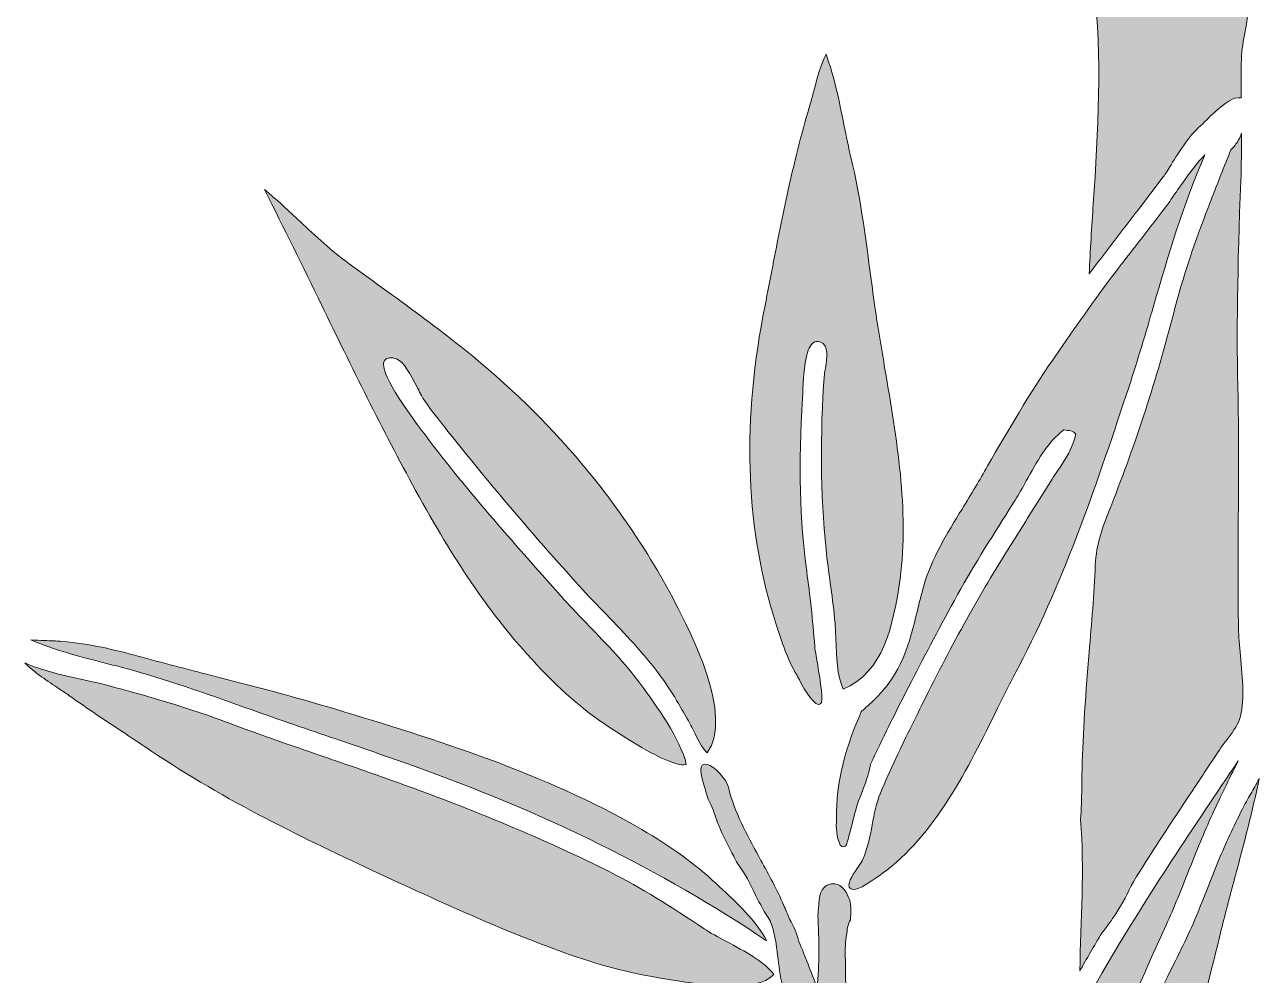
# Model space of a CAD drawing. Header units: inches. Extents: x 46 to 164, y -287 to -11.
# Drawn here: x 46.2 to 109.7, y -115.9 to -67.1 of the extents above; entities that cross this region are included whole.
import ezdxf

# ---------------------------------------------------------------- set-up
doc = ezdxf.new("R2010")
doc.units = ezdxf.units.IN
doc.header["$MEASUREMENT"] = 0
doc.layers.add('_U+0421_U+043B_U+043E_U+0439 1', color=7, linetype='Continuous')

# ---------------------------------------------------------------- blocks, each defined once
blk = doc.blocks.new('block 2')
at = {"layer": '_U+0421_U+043B_U+043E_U+0439 1', "true_color": 0xffffff}
h = blk.add_hatch(color=7, dxfattribs=at)
h.dxf.hatch_style = 2
edge = h.paths.add_edge_path()
edge.add_spline(control_points=[(100.953, -79.888), (101.792, -78.78), (102.637, -77.676), (103.482, -76.572), (103.482, -76.572), (104.763, -74.897), (104.763, -74.897), (104.862, -74.768), (105.001, -74.543), (105.161, -74.284), (105.585, -73.599), (106.166, -72.662), (106.794, -72.176), (107.045, -71.91), (107.306, -71.654), (107.593, -71.424), (107.895, -71.181), (108.348, -70.76), (108.764, -70.838), (108.76, -70.177), (108.76, -69.512), (108.78, -68.851), (108.795, -68.36), (108.883, -67.887), (108.968, -67.429), (109.032, -67.087), (109.097, -66.735), (109.13, -66.383), (109.156, -66.114), (109.159, -65.846), (109.163, -65.586), (109.168, -65.156), (109.174, -64.71), (109.278, -64.248), (109.36, -63.888), (109.331, -63.614), (109.191, -63.411), (108.909, -63.001), (108.191, -62.897), (107.497, -62.795), (107.497, -62.795), (107.221, -62.754), (107.221, -62.754), (106.56, -62.652), (105.88, -62.575), (105.222, -62.501), (104.678, -62.439), (104.134, -62.378), (103.594, -62.302), (103.456, -62.283), (103.306, -62.255), (103.15, -62.227), (102.404, -62.091), (101.559, -61.936), (101.128, -62.47), (100.747, -62.941), (100.917, -63.746), (101.067, -64.456), (101.116, -64.685), (101.162, -64.901), (101.187, -65.097), (101.655, -68.763), (101.406, -72.58), (101.165, -76.271), (101.087, -77.461), (101.007, -78.686), (100.953, -79.888)], knot_values=[0, 0, 0, 0, 1, 1, 1, 2, 2, 2, 3, 3, 3, 4, 4, 4, 5, 5, 5, 6, 6, 6, 7, 7, 7, 8, 8, 8, 9, 9, 9, 10, 10, 10, 11, 11, 11, 12, 12, 12, 13, 13, 13, 14, 14, 14, 15, 15, 15, 16, 16, 16, 17, 17, 17, 18, 18, 18, 19, 19, 19, 20, 20, 20, 21, 21, 21, 22, 22, 22, 22], degree=3, periodic=1)
h = blk.add_hatch(color=7, dxfattribs=at)
h.dxf.hatch_style = 2
edge = h.paths.add_edge_path()
edge.add_spline(control_points=[(84.82, -97.72), (85.099, -98.634), (85.362, -99.497), (85.82, -100.307), (85.859, -100.375), (85.907, -100.465), (85.961, -100.568), (86.183, -100.989), (86.704, -101.975), (87.041, -102.005), (87.064, -102.008), (87.118, -102.012), (87.195, -101.912), (87.292, -101.709), (87.058, -100.323), (86.958, -99.732), (86.902, -99.405), (86.859, -99.147), (86.849, -99.026), (86.742, -97.641), (86.606, -96.379), (86.436, -95.167), (86.078, -92.633), (86.007, -89.645), (86.224, -86.285), (86.226, -86.245), (86.228, -86.177), (86.231, -86.087), (86.289, -84.42), (86.446, -83.648), (86.775, -83.424), (86.877, -83.354), (87, -83.338), (87.119, -83.381), (87.605, -83.552), (87.484, -84.226), (87.396, -84.719), (87.374, -84.838), (87.355, -84.945), (87.349, -85.026), (87.114, -88.156), (87.141, -91.191), (87.431, -94.047), (87.489, -94.624), (87.569, -95.209), (87.646, -95.775), (87.728, -96.37), (87.812, -96.986), (87.872, -97.596), (87.904, -97.928), (87.917, -98.282), (87.931, -98.657), (87.964, -99.56), (87.998, -100.492), (88.308, -101.22), (90.37, -100.387), (90.887, -97.967), (91.238, -95.552), (91.696, -92.008), (91.068, -88.337), (90.46, -84.787), (90.28, -83.73), (90.093, -82.637), (89.941, -81.578), (89.851, -80.947), (89.768, -80.321), (89.685, -79.698), (89.425, -77.735), (89.179, -75.881), (88.724, -73.968), (88.589, -73.405), (88.469, -72.808), (88.353, -72.23), (88.106, -71.003), (87.852, -69.738), (87.432, -68.602), (87.157, -69.133), (86.98, -69.806), (86.821, -70.411), (86.758, -70.651), (86.697, -70.883), (86.634, -71.094), (86.238, -72.412), (85.861, -73.877), (85.483, -75.573), (85.194, -76.868), (84.938, -78.196), (84.691, -79.48), (84.56, -80.157), (84.43, -80.834), (84.294, -81.509), (83.123, -87.341), (83.265, -92.681), (84.716, -97.381), (84.716, -97.381), (84.82, -97.72), (84.82, -97.72)], knot_values=[0, 0, 0, 0, 1, 1, 1, 2, 2, 2, 3, 3, 3, 4, 4, 4, 5, 5, 5, 6, 6, 6, 7, 7, 7, 8, 8, 8, 9, 9, 9, 10, 10, 10, 11, 11, 11, 12, 12, 12, 13, 13, 13, 14, 14, 14, 15, 15, 15, 16, 16, 16, 17, 17, 17, 18, 18, 18, 19, 19, 19, 20, 20, 20, 21, 21, 21, 22, 22, 22, 23, 23, 23, 24, 24, 24, 25, 25, 25, 26, 26, 26, 27, 27, 27, 28, 28, 28, 29, 29, 29, 30, 30, 30, 31, 31, 31, 32, 32, 32, 32], degree=3, periodic=1)
h = blk.add_hatch(color=7, dxfattribs=at)
h.dxf.hatch_style = 2
edge = h.paths.add_edge_path()
edge.add_spline(control_points=[(101.623, -113.728), (101.633, -113.716), (101.644, -113.705), (101.654, -113.694), (101.897, -113.403), (102.108, -113.074), (102.32, -112.761), (102.666, -112.246), (102.951, -111.681), (103.225, -111.119), (104.104, -109.702), (105.02, -108.309), (105.962, -106.89), (105.962, -106.89), (106.285, -106.403), (106.285, -106.403), (106.734, -105.726), (107.182, -105.05), (107.628, -104.373), (107.73, -104.217), (107.86, -104.047), (107.994, -103.87), (108.264, -103.516), (108.569, -103.116), (108.679, -102.781), (108.96, -101.926), (108.839, -100.639), (108.733, -99.503), (108.685, -98.992), (108.64, -98.509), (108.631, -98.084), (108.59, -96.16), (108.606, -94.205), (108.621, -92.315), (108.637, -90.34), (108.653, -88.297), (108.605, -86.289), (108.526, -83.014), (108.571, -79.565), (108.749, -75.107), (108.782, -74.295), (108.784, -73.471), (108.778, -72.66), (108.734, -72.778), (108.692, -72.899), (108.632, -73.005), (108.527, -73.193), (108.389, -73.361), (108.24, -73.518), (107.888, -74.367), (107.55, -75.238), (107.223, -76.082), (107.223, -76.082), (107.16, -76.245), (107.16, -76.245), (106.59, -77.716), (105.871, -79.66), (105.365, -81.644), (104.521, -84.955), (103.464, -88.252), (102.222, -91.443), (102.222, -91.443), (102.063, -91.847), (102.063, -91.847), (101.661, -92.862), (101.314, -93.739), (101.268, -94.845), (101.206, -96.338), (101.079, -97.851), (100.957, -99.314), (100.957, -99.314), (100.873, -100.328), (100.873, -100.328), (100.68, -102.704), (100.587, -104.544), (100.573, -106.292), (100.568, -106.83), (100.559, -107.377), (100.508, -107.923), (100.724, -110.45), (100.534, -113.127), (100.471, -115.7), (100.82, -115.074), (101.2, -114.423), (101.623, -113.728)], knot_values=[0, 0, 0, 0, 1, 1, 1, 2, 2, 2, 3, 3, 3, 4, 4, 4, 5, 5, 5, 6, 6, 6, 7, 7, 7, 8, 8, 8, 9, 9, 9, 10, 10, 10, 11, 11, 11, 12, 12, 12, 13, 13, 13, 14, 14, 14, 15, 15, 15, 16, 16, 16, 17, 17, 17, 18, 18, 18, 19, 19, 19, 20, 20, 20, 21, 21, 21, 22, 22, 22, 23, 23, 23, 24, 24, 24, 25, 25, 25, 26, 26, 26, 27, 27, 27, 28, 28, 28, 28], degree=3, periodic=1)
h = blk.add_hatch(color=7, dxfattribs=at)
h.dxf.hatch_style = 2
edge = h.paths.add_edge_path()
edge.add_spline(control_points=[(89.836, -101.833), (89.733, -101.93), (89.645, -102.008), (89.57, -102.074), (89.469, -102.164), (89.396, -102.23), (89.34, -102.293), (89.302, -102.303), (89.267, -102.33), (89.244, -102.38), (88.513, -104.004), (87.909, -106.021), (87.976, -107.866), (87.924, -108.336), (87.968, -108.82), (88.164, -109.239), (88.232, -109.384), (88.444, -109.33), (88.486, -109.197), (88.761, -108.329), (88.877, -107.49), (89.228, -106.637), (89.439, -106.123), (89.621, -105.615), (89.713, -105.078), (90.926, -102.517), (92.323, -99.791), (94.026, -96.662), (94.898, -95.061), (95.888, -93.502), (96.846, -91.993), (96.846, -91.993), (97.153, -91.51), (97.153, -91.51), (97.339, -91.216), (97.524, -90.88), (97.719, -90.524), (98.241, -89.57), (98.825, -88.509), (99.655, -87.901), (99.903, -87.933), (100.153, -87.942), (100.271, -88.119), (100.132, -88.808), (99.735, -89.402), (99.349, -89.979), (99.247, -90.131), (99.146, -90.283), (99.051, -90.434), (99.051, -90.434), (98.202, -91.785), (98.202, -91.785), (97.657, -92.652), (97.112, -93.519), (96.569, -94.388), (95.108, -96.725), (93.649, -99.39), (92.107, -102.534), (92.107, -102.534), (91.853, -103.05), (91.853, -103.05), (91.291, -104.192), (90.71, -105.372), (90.224, -106.559), (90.018, -107.062), (89.908, -107.636), (89.802, -108.19), (89.686, -108.799), (89.566, -109.429), (89.316, -109.975), (89.276, -110.064), (89.195, -110.18), (89.094, -110.328), (88.886, -110.629), (88.538, -111.134), (88.614, -111.374), (88.625, -111.409), (88.653, -111.46), (88.762, -111.501), (88.962, -111.575), (89.453, -111.325), (90.224, -110.761), (90.224, -110.761), (90.316, -110.694), (90.316, -110.694), (93.022, -108.747), (94.737, -105.271), (96.25, -102.204), (96.621, -101.452), (96.971, -100.742), (97.332, -100.057), (99.755, -95.46), (101.407, -90.481), (103.005, -85.665), (103.458, -84.3), (103.867, -82.895), (104.264, -81.537), (105.018, -78.953), (105.795, -76.289), (106.908, -73.759), (106.378, -74.305), (105.884, -75.02), (105.435, -75.67), (105.201, -76.009), (104.979, -76.329), (104.765, -76.61), (104.345, -77.16), (103.92, -77.706), (103.496, -78.252), (103.097, -78.765), (102.699, -79.278), (102.304, -79.793), (101.226, -81.201), (100.201, -82.687), (99.21, -84.125), (99.21, -84.125), (99.1, -84.284), (99.1, -84.284), (97.876, -86.049), (96.787, -87.933), (95.734, -89.755), (95.527, -90.112), (95.32, -90.471), (95.112, -90.828), (94.893, -91.204), (94.659, -91.583), (94.423, -91.966), (93.643, -93.233), (92.836, -94.543), (92.45, -95.919), (92.329, -96.351), (92.227, -96.771), (92.128, -97.179), (91.721, -98.85), (91.337, -100.428), (89.836, -101.833)], knot_values=[0, 0, 0, 0, 1, 1, 1, 2, 2, 2, 3, 3, 3, 4, 4, 4, 5, 5, 5, 6, 6, 6, 7, 7, 7, 8, 8, 8, 9, 9, 9, 10, 10, 10, 11, 11, 11, 12, 12, 12, 13, 13, 13, 14, 14, 14, 15, 15, 15, 16, 16, 16, 17, 17, 17, 18, 18, 18, 19, 19, 19, 20, 20, 20, 21, 21, 21, 22, 22, 22, 23, 23, 23, 24, 24, 24, 25, 25, 25, 26, 26, 26, 27, 27, 27, 28, 28, 28, 29, 29, 29, 30, 30, 30, 31, 31, 31, 32, 32, 32, 33, 33, 33, 34, 34, 34, 35, 35, 35, 36, 36, 36, 37, 37, 37, 38, 38, 38, 39, 39, 39, 40, 40, 40, 41, 41, 41, 42, 42, 42, 43, 43, 43, 44, 44, 44, 45, 45, 45, 45], degree=3, periodic=1)
h = blk.add_hatch(color=7, dxfattribs=at)
h.dxf.hatch_style = 2
edge = h.paths.add_edge_path()
edge.add_spline(control_points=[(66.336, -91.01), (68.328, -94.639), (70.086, -97.226), (72.038, -99.397), (73.458, -100.978), (74.731, -102.126), (76.045, -103.011), (76.045, -103.011), (76.125, -103.064), (76.125, -103.064), (79.08, -105.063), (79.977, -105.169), (80.245, -105.087), (79.966, -103.785), (78.682, -102.037), (77.905, -100.981), (77.118, -99.909), (76.157, -98.913), (75.229, -97.95), (74.702, -97.403), (74.157, -96.838), (73.654, -96.27), (73.654, -96.27), (73.077, -95.618), (73.077, -95.618), (70.663, -92.893), (68.167, -90.075), (66.014, -87.052), (64.4, -84.788), (64.672, -84.434), (64.761, -84.318), (64.873, -84.172), (65.073, -84.152), (65.354, -84.257), (65.723, -84.395), (66.053, -84.998), (66.446, -85.772), (66.576, -86.027), (66.698, -86.267), (66.785, -86.39), (67.154, -86.911), (67.536, -87.396), (67.998, -87.976), (70.154, -90.687), (72.426, -93.361), (74.751, -95.922), (75.198, -96.415), (75.668, -96.903), (76.123, -97.375), (77.081, -98.368), (78.071, -99.395), (78.911, -100.535), (79.526, -101.37), (80.025, -102.246), (80.432, -102.992), (80.493, -103.105), (80.558, -103.237), (80.627, -103.377), (80.816, -103.763), (81.046, -104.231), (81.323, -104.501), (82.706, -102.591), (80.434, -98.233), (79.676, -96.778), (78.137, -93.827), (76.101, -90.926), (73.786, -88.388), (71.997, -86.426), (69.945, -84.576), (67.514, -82.733), (66.242, -81.769), (64.93, -80.82), (63.661, -79.902), (63.661, -79.902), (62.913, -79.36), (62.913, -79.36), (62.007, -78.703), (61.188, -77.936), (60.396, -77.193), (59.808, -76.642), (59.2, -76.073), (58.564, -75.556), (59.568, -77.522), (60.547, -79.529), (61.497, -81.477), (63.035, -84.633), (64.626, -87.896), (66.336, -91.01)], knot_values=[0, 0, 0, 0, 1, 1, 1, 2, 2, 2, 3, 3, 3, 4, 4, 4, 5, 5, 5, 6, 6, 6, 7, 7, 7, 8, 8, 8, 9, 9, 9, 10, 10, 10, 11, 11, 11, 12, 12, 12, 13, 13, 13, 14, 14, 14, 15, 15, 15, 16, 16, 16, 17, 17, 17, 18, 18, 18, 19, 19, 19, 20, 20, 20, 21, 21, 21, 22, 22, 22, 23, 23, 23, 24, 24, 24, 25, 25, 25, 26, 26, 26, 27, 27, 27, 28, 28, 28, 29, 29, 29, 29], degree=3, periodic=1)
h = blk.add_hatch(color=7, dxfattribs=at)
h.dxf.hatch_style = 2
edge = h.paths.add_edge_path()
edge.add_spline(control_points=[(51.456, -100.163), (53.532, -100.722), (55.462, -101.411), (57.505, -102.141), (57.505, -102.141), (57.605, -102.177), (57.605, -102.177), (59.06, -102.697), (60.547, -103.205), (61.986, -103.697), (63.298, -104.145), (64.656, -104.609), (65.986, -105.081), (72.957, -107.553), (78.977, -110.521), (84.37, -114.147), (83.917, -113.192), (82.729, -112.089), (81.974, -111.388), (81.974, -111.388), (81.777, -111.205), (81.777, -111.205), (80.767, -110.26), (79.447, -109.302), (77.962, -108.435), (77.962, -108.435), (77.962, -108.435), (77.962, -108.435), (72.954, -105.518), (67.255, -103.785), (62.227, -102.255), (60.12, -101.614), (57.943, -101.055), (55.838, -100.514), (54.595, -100.194), (53.308, -99.863), (52.05, -99.52), (50.891, -99.203), (49.615, -98.892), (48.145, -98.767), (47.869, -98.744), (47.573, -98.734), (47.272, -98.724), (47.034, -98.717), (46.794, -98.709), (46.556, -98.694), (47.766, -99.208), (49.122, -99.558), (50.443, -99.898), (50.788, -99.987), (51.127, -100.074), (51.456, -100.163)], knot_values=[0, 0, 0, 0, 1, 1, 1, 2, 2, 2, 3, 3, 3, 4, 4, 4, 5, 5, 5, 6, 6, 6, 7, 7, 7, 8, 8, 8, 9, 9, 9, 10, 10, 10, 11, 11, 11, 12, 12, 12, 13, 13, 13, 14, 14, 14, 15, 15, 15, 16, 16, 16, 17, 17, 17, 17], degree=3, periodic=1)
h = blk.add_hatch(color=7, dxfattribs=at)
h.dxf.hatch_style = 2
edge = h.paths.add_edge_path()
edge.add_spline(control_points=[(48.516, -101.541), (49.473, -102.228), (50.469, -102.887), (51.432, -103.523), (51.863, -103.808), (52.294, -104.093), (52.724, -104.382), (56.584, -106.976), (60.649, -108.927), (64.482, -110.703), (68.082, -112.372), (71.089, -113.738), (74.281, -114.868), (75.948, -115.458), (77.739, -115.903), (79.46, -116.155), (79.597, -116.175), (79.748, -116.199), (79.911, -116.225), (81.354, -116.453), (83.74, -116.829), (84.752, -115.889), (84.305, -115.25), (83.248, -114.686), (82.31, -114.186), (81.878, -113.956), (81.471, -113.739), (81.16, -113.533), (79.432, -112.388), (77.979, -111.446), (76.315, -110.613), (72.998, -108.952), (69.404, -107.445), (65.003, -105.872), (63.87, -105.466), (62.73, -105.074), (61.59, -104.682), (59.909, -104.104), (58.171, -103.506), (56.479, -102.872), (54.216, -102.025), (51.934, -101.403), (50.199, -100.955), (50.038, -100.914), (49.797, -100.861), (49.508, -100.798), (48.263, -100.527), (47.031, -100.235), (46.242, -99.872), (46.73, -100.356), (47.469, -100.843), (47.986, -101.183), (48.192, -101.319), (48.376, -101.44), (48.516, -101.541)], knot_values=[0, 0, 0, 0, 1, 1, 1, 2, 2, 2, 3, 3, 3, 4, 4, 4, 5, 5, 5, 6, 6, 6, 7, 7, 7, 8, 8, 8, 9, 9, 9, 10, 10, 10, 11, 11, 11, 12, 12, 12, 13, 13, 13, 14, 14, 14, 15, 15, 15, 16, 16, 16, 17, 17, 17, 18, 18, 18, 18], degree=3, periodic=1)
h = blk.add_hatch(color=7, dxfattribs=at)
h.dxf.hatch_style = 2
edge = h.paths.add_edge_path()
edge.add_spline(control_points=[(96.401, -155.795), (96.528, -156.241), (96.616, -156.697), (96.7, -157.139), (96.819, -157.758), (96.941, -158.399), (97.176, -159.032), (97.176, -159.032), (97.205, -159.11), (97.205, -159.11), (97.332, -159.451), (97.459, -159.796), (97.585, -160.141), (97.965, -159.915), (98.282, -159.596), (98.46, -159.168), (98.813, -158.318), (98.568, -157.076), (98.419, -156.197), (98.419, -156.197), (98.419, -156.196), (98.419, -156.196), (98.078, -154.985), (97.751, -153.767), (97.435, -152.578), (96.939, -150.713), (96.426, -148.786), (95.854, -146.907), (95.651, -146.24), (95.403, -145.362), (95.28, -144.473), (95.146, -143.51), (95.094, -142.072), (95.365, -141.709), (94.894, -141.505), (94.446, -141.236), (94.135, -140.875), (93.497, -140.132), (93.229, -138.928), (93.01, -138), (93.003, -137.971), (93.006, -137.948), (93.009, -137.925), (92.733, -137.093), (92.472, -136.257), (92.217, -135.431), (91.926, -134.493), (91.626, -133.523), (91.307, -132.584), (90.676, -130.72), (90.235, -128.784), (89.809, -126.913), (89.694, -126.408), (89.579, -125.903), (89.46, -125.397), (89.358, -124.963), (89.244, -124.53), (89.13, -124.098), (88.734, -122.596), (88.324, -121.042), (88.476, -119.514), (88.555, -118.715), (88.514, -117.861), (88.474, -117.034), (88.451, -116.558), (88.427, -116.065), (88.428, -115.6), (88.429, -115.45), (88.425, -115.298), (88.422, -115.145), (88.412, -114.745), (88.403, -114.33), (88.468, -113.947), (88.481, -113.869), (88.492, -113.809), (88.502, -113.757), (88.519, -113.517), (88.568, -113.283), (88.683, -113.074), (88.719, -112.721), (88.739, -112.36), (88.632, -112.026), (88.545, -111.756), (88.313, -111.37), (88.036, -111.264), (87.595, -111.094), (87.206, -111.387), (87.118, -111.819), (87.052, -112.145), (87.043, -112.5), (87.011, -112.849), (87.074, -114.099), (87.088, -115.35), (86.978, -116.571), (86.659, -115.734), (86.347, -114.948), (86.039, -114.193), (85.936, -113.791), (85.773, -113.404), (85.56, -113.038), (85.455, -112.788), (85.349, -112.539), (85.244, -112.297), (84.908, -111.523), (84.489, -110.759), (84.083, -110.021), (83.474, -108.913), (82.844, -107.767), (82.486, -106.566), (82.453, -106.455), (82.432, -106.353), (82.416, -106.254), (82.257, -105.811), (81.757, -105.228), (81.337, -105.091), (80.792, -104.912), (81.034, -105.76), (81.116, -106.024), (81.204, -106.306), (81.28, -106.588), (81.365, -106.868), (81.519, -107.133), (81.639, -107.461), (81.752, -107.784), (81.833, -108.013), (81.909, -108.229), (81.998, -108.427), (82.209, -108.893), (82.45, -109.353), (82.683, -109.798), (82.749, -109.924), (82.813, -110.055), (82.88, -110.183), (83.268, -110.68), (83.538, -111.229), (83.809, -111.802), (84.027, -112.263), (84.286, -112.693), (84.555, -113.121), (84.971, -114.183), (84.898, -115.189), (85.16, -116.3), (85.334, -117.042), (85.695, -117.725), (85.998, -118.43), (86.084, -118.795), (86.153, -119.148), (86.191, -119.345), (86.232, -119.557), (86.265, -119.725), (86.288, -119.814), (86.387, -120.186), (86.483, -120.558), (86.58, -120.93), (86.808, -121.804), (87.043, -122.707), (87.295, -123.592), (87.833, -125.475), (88.348, -127.397), (88.846, -129.256), (89.529, -131.809), (90.236, -134.448), (91.013, -137.027), (91.3, -137.979), (91.573, -138.956), (91.837, -139.901), (92.241, -141.347), (92.659, -142.842), (93.138, -144.288), (93.29, -144.748), (93.449, -145.214), (93.61, -145.685), (94.265, -147.599), (94.94, -149.574), (95.268, -151.514), (94.601, -151.353), (93.897, -151.028), (93.214, -150.712), (92.845, -150.542), (92.496, -150.381), (92.157, -150.247), (91.684, -150.059), (91.184, -149.895), (90.702, -149.736), (90.017, -149.51), (89.31, -149.277), (88.665, -148.975), (88.667, -148.972), (88.668, -148.97), (88.669, -148.967), (88.232, -148.863), (87.78, -148.777), (87.343, -148.702), (86.548, -148.566), (86.629, -149.232), (86.974, -149.616), (87.152, -149.815), (87.361, -149.976), (87.575, -150.129), (87.765, -150.145), (87.959, -150.181), (88.162, -150.25), (89.052, -150.554), (89.93, -150.972), (90.779, -151.376), (91.032, -151.496), (91.284, -151.616), (91.536, -151.733), (91.536, -151.733), (91.639, -151.781), (91.639, -151.781), (93.496, -152.642), (95.807, -153.712), (96.401, -155.795)], knot_values=[0, 0, 0, 0, 1, 1, 1, 2, 2, 2, 3, 3, 3, 4, 4, 4, 5, 5, 5, 6, 6, 6, 7, 7, 7, 8, 8, 8, 9, 9, 9, 10, 10, 10, 11, 11, 11, 12, 12, 12, 13, 13, 13, 14, 14, 14, 15, 15, 15, 16, 16, 16, 17, 17, 17, 18, 18, 18, 19, 19, 19, 20, 20, 20, 21, 21, 21, 22, 22, 22, 23, 23, 23, 24, 24, 24, 25, 25, 25, 26, 26, 26, 27, 27, 27, 28, 28, 28, 29, 29, 29, 30, 30, 30, 31, 31, 31, 32, 32, 32, 33, 33, 33, 34, 34, 34, 35, 35, 35, 36, 36, 36, 37, 37, 37, 38, 38, 38, 39, 39, 39, 40, 40, 40, 41, 41, 41, 42, 42, 42, 43, 43, 43, 44, 44, 44, 45, 45, 45, 46, 46, 46, 47, 47, 47, 48, 48, 48, 49, 49, 49, 50, 50, 50, 51, 51, 51, 52, 52, 52, 53, 53, 53, 54, 54, 54, 55, 55, 55, 56, 56, 56, 57, 57, 57, 58, 58, 58, 59, 59, 59, 60, 60, 60, 61, 61, 61, 62, 62, 62, 63, 63, 63, 64, 64, 64, 65, 65, 65, 66, 66, 66, 67, 67, 67, 68, 68, 68, 69, 69, 69, 70, 70, 70, 71, 71, 71, 71], degree=3, periodic=1)
h = blk.add_hatch(color=7, dxfattribs=at)
h.dxf.hatch_style = 2
edge = h.paths.add_edge_path()
edge.add_spline(control_points=[(95.227, -131.62), (94.598, -133.683), (93.815, -136.249), (94.276, -138.333), (94.392, -138.856), (94.639, -139.489), (94.822, -139.599), (94.852, -139.616), (94.883, -139.636), (94.913, -139.657), (94.929, -139.643), (94.947, -139.629), (94.965, -139.615), (95.05, -139.518), (95.179, -138.863), (95.234, -138.584), (95.271, -138.393), (95.303, -138.234), (95.327, -138.158), (95.538, -137.476), (95.787, -136.79), (96.004, -136.201), (96.147, -135.811), (96.293, -135.423), (96.438, -135.034), (96.678, -134.394), (96.918, -133.753), (97.148, -133.109), (97.417, -132.354), (97.684, -131.6), (97.952, -130.845), (98.457, -129.418), (98.962, -127.992), (99.479, -126.569), (101.104, -122.096), (102.88, -117.77), (104.91, -113.344), (105.326, -112.437), (105.7, -111.492), (106.062, -110.578), (106.446, -109.608), (106.844, -108.604), (107.294, -107.639), (107.686, -106.797), (108.136, -105.842), (108.613, -104.91), (106.341, -108.278), (103.999, -111.757), (101.908, -115.301), (98.751, -120.652), (96.832, -126.315), (95.371, -131.148), (95.371, -131.148), (95.227, -131.62), (95.227, -131.62)], knot_values=[0, 0, 0, 0, 1, 1, 1, 2, 2, 2, 3, 3, 3, 4, 4, 4, 5, 5, 5, 6, 6, 6, 7, 7, 7, 8, 8, 8, 9, 9, 9, 10, 10, 10, 11, 11, 11, 12, 12, 12, 13, 13, 13, 14, 14, 14, 15, 15, 15, 16, 16, 16, 17, 17, 17, 18, 18, 18, 18], degree=3, periodic=1)
h = blk.add_hatch(color=7, dxfattribs=at)
h.dxf.hatch_style = 2
edge = h.paths.add_edge_path()
edge.add_spline(control_points=[(96.409, -140.19), (96.487, -140.205), (96.974, -140.183), (98.803, -138.207), (98.803, -138.207), (98.832, -138.176), (98.832, -138.176), (100.008, -136.907), (100.698, -135.357), (101.366, -133.858), (102.524, -131.26), (103.47, -128.751), (104.259, -126.189), (105.605, -121.815), (106.779, -117.576), (107.745, -113.59), (107.745, -113.59), (107.746, -113.589), (107.746, -113.589), (107.975, -112.657), (108.23, -111.7), (108.476, -110.774), (108.912, -109.139), (109.36, -107.46), (109.699, -105.793), (109.689, -105.817), (109.679, -105.84), (109.668, -105.862), (109.54, -106.114), (109.397, -106.359), (109.26, -106.596), (109.109, -106.856), (108.953, -107.124), (108.818, -107.398), (108.39, -108.273), (107.974, -109.131), (107.604, -110.026), (107.413, -110.488), (107.231, -110.952), (107.049, -111.416), (106.665, -112.396), (106.267, -113.409), (105.787, -114.378), (105.577, -114.803), (105.364, -115.226), (105.152, -115.649), (104.226, -117.491), (103.268, -119.397), (102.558, -121.377), (101.891, -123.237), (101.233, -125.135), (100.597, -126.97), (100.597, -126.97), (100.292, -127.851), (100.292, -127.851), (99.576, -129.915), (98.86, -131.906), (98.165, -133.769), (97.993, -134.229), (97.812, -134.686), (97.63, -135.142), (97.297, -135.981), (96.952, -136.848), (96.678, -137.722), (96.678, -137.722), (96.591, -137.994), (96.591, -137.994), (96.436, -138.48), (96.275, -138.981), (96.221, -139.473), (96.212, -139.551), (96.203, -139.623), (96.194, -139.69), (96.139, -140.103), (96.134, -140.136), (96.409, -140.19)], knot_values=[0, 0, 0, 0, 1, 1, 1, 2, 2, 2, 3, 3, 3, 4, 4, 4, 5, 5, 5, 6, 6, 6, 7, 7, 7, 8, 8, 8, 9, 9, 9, 10, 10, 10, 11, 11, 11, 12, 12, 12, 13, 13, 13, 14, 14, 14, 15, 15, 15, 16, 16, 16, 17, 17, 17, 18, 18, 18, 19, 19, 19, 20, 20, 20, 21, 21, 21, 22, 22, 22, 23, 23, 23, 24, 24, 24, 25, 25, 25, 25], degree=3, periodic=1)
at = {"layer": '_U+0421_U+043B_U+043E_U+0439 1', "lineweight": 0}
for points, knots in [([(100.953, -79.888), (101.792, -78.78), (102.637, -77.676), (103.482, -76.572), (103.482, -76.572), (104.763, -74.897), (104.763, -74.897), (104.862, -74.768), (105.001, -74.543), (105.161, -74.284), (105.585, -73.599), (106.166, -72.662), (106.794, -72.176), (107.045, -71.91), (107.306, -71.654), (107.593, -71.424), (107.895, -71.181), (108.348, -70.76), (108.764, -70.838), (108.76, -70.177), (108.76, -69.512), (108.78, -68.851), (108.795, -68.36), (108.883, -67.887), (108.968, -67.429), (109.032, -67.087), (109.097, -66.735), (109.13, -66.383), (109.156, -66.114), (109.159, -65.846), (109.163, -65.586), (109.168, -65.156), (109.174, -64.71), (109.278, -64.248), (109.36, -63.888), (109.331, -63.614), (109.191, -63.411), (108.909, -63.001), (108.191, -62.897), (107.497, -62.795), (107.497, -62.795), (107.221, -62.754), (107.221, -62.754), (106.56, -62.652), (105.88, -62.575), (105.222, -62.501), (104.678, -62.439), (104.134, -62.378), (103.594, -62.302), (103.456, -62.283), (103.306, -62.255), (103.15, -62.227), (102.404, -62.091), (101.559, -61.936), (101.128, -62.47), (100.747, -62.941), (100.917, -63.746), (101.067, -64.456), (101.116, -64.685), (101.162, -64.901), (101.187, -65.097), (101.655, -68.763), (101.406, -72.58), (101.165, -76.271), (101.087, -77.461), (101.007, -78.686), (100.953, -79.888)], [0, 0, 0, 0, 1, 1, 1, 2, 2, 2, 3, 3, 3, 4, 4, 4, 5, 5, 5, 6, 6, 6, 7, 7, 7, 8, 8, 8, 9, 9, 9, 10, 10, 10, 11, 11, 11, 12, 12, 12, 13, 13, 13, 14, 14, 14, 15, 15, 15, 16, 16, 16, 17, 17, 17, 18, 18, 18, 19, 19, 19, 20, 20, 20, 21, 21, 21, 22, 22, 22, 22]), ([(84.82, -97.72), (85.099, -98.634), (85.362, -99.497), (85.82, -100.307), (85.859, -100.375), (85.907, -100.465), (85.961, -100.568), (86.183, -100.989), (86.704, -101.975), (87.041, -102.005), (87.064, -102.008), (87.118, -102.012), (87.195, -101.912), (87.292, -101.709), (87.058, -100.323), (86.958, -99.732), (86.902, -99.405), (86.859, -99.147), (86.849, -99.026), (86.742, -97.641), (86.606, -96.379), (86.436, -95.167), (86.078, -92.633), (86.007, -89.645), (86.224, -86.285), (86.226, -86.245), (86.228, -86.177), (86.231, -86.087), (86.289, -84.42), (86.446, -83.648), (86.775, -83.424), (86.877, -83.354), (87, -83.338), (87.119, -83.381), (87.605, -83.552), (87.484, -84.226), (87.396, -84.719), (87.374, -84.838), (87.355, -84.945), (87.349, -85.026), (87.114, -88.156), (87.141, -91.191), (87.431, -94.047), (87.489, -94.624), (87.569, -95.209), (87.646, -95.775), (87.728, -96.37), (87.812, -96.986), (87.872, -97.596), (87.904, -97.928), (87.917, -98.282), (87.931, -98.657), (87.964, -99.56), (87.998, -100.492), (88.308, -101.22), (90.37, -100.387), (90.887, -97.967), (91.238, -95.552), (91.696, -92.008), (91.068, -88.337), (90.46, -84.787), (90.28, -83.73), (90.093, -82.637), (89.941, -81.578), (89.851, -80.947), (89.768, -80.321), (89.685, -79.698), (89.425, -77.735), (89.179, -75.881), (88.724, -73.968), (88.589, -73.405), (88.469, -72.808), (88.353, -72.23), (88.106, -71.003), (87.852, -69.738), (87.432, -68.602), (87.157, -69.133), (86.98, -69.806), (86.821, -70.411), (86.758, -70.651), (86.697, -70.883), (86.634, -71.094), (86.238, -72.412), (85.861, -73.877), (85.483, -75.573), (85.194, -76.868), (84.938, -78.196), (84.691, -79.48), (84.56, -80.157), (84.43, -80.834), (84.294, -81.509), (83.123, -87.341), (83.265, -92.681), (84.716, -97.381), (84.716, -97.381), (84.82, -97.72), (84.82, -97.72)], [0, 0, 0, 0, 1, 1, 1, 2, 2, 2, 3, 3, 3, 4, 4, 4, 5, 5, 5, 6, 6, 6, 7, 7, 7, 8, 8, 8, 9, 9, 9, 10, 10, 10, 11, 11, 11, 12, 12, 12, 13, 13, 13, 14, 14, 14, 15, 15, 15, 16, 16, 16, 17, 17, 17, 18, 18, 18, 19, 19, 19, 20, 20, 20, 21, 21, 21, 22, 22, 22, 23, 23, 23, 24, 24, 24, 25, 25, 25, 26, 26, 26, 27, 27, 27, 28, 28, 28, 29, 29, 29, 30, 30, 30, 31, 31, 31, 32, 32, 32, 32]), ([(101.623, -113.728), (101.633, -113.716), (101.644, -113.705), (101.654, -113.694), (101.897, -113.403), (102.108, -113.074), (102.32, -112.761), (102.666, -112.246), (102.951, -111.681), (103.225, -111.119), (104.104, -109.702), (105.02, -108.309), (105.962, -106.89), (105.962, -106.89), (106.285, -106.403), (106.285, -106.403), (106.734, -105.726), (107.182, -105.05), (107.628, -104.373), (107.73, -104.217), (107.86, -104.047), (107.994, -103.87), (108.264, -103.516), (108.569, -103.116), (108.679, -102.781), (108.96, -101.926), (108.839, -100.639), (108.733, -99.503), (108.685, -98.992), (108.64, -98.509), (108.631, -98.084), (108.59, -96.16), (108.606, -94.205), (108.621, -92.315), (108.637, -90.34), (108.653, -88.297), (108.605, -86.289), (108.526, -83.014), (108.571, -79.565), (108.749, -75.107), (108.782, -74.295), (108.784, -73.471), (108.778, -72.66), (108.734, -72.778), (108.692, -72.899), (108.632, -73.005), (108.527, -73.193), (108.389, -73.361), (108.24, -73.518), (107.888, -74.367), (107.55, -75.238), (107.223, -76.082), (107.223, -76.082), (107.16, -76.245), (107.16, -76.245), (106.59, -77.716), (105.871, -79.66), (105.365, -81.644), (104.521, -84.955), (103.464, -88.252), (102.222, -91.443), (102.222, -91.443), (102.063, -91.847), (102.063, -91.847), (101.661, -92.862), (101.314, -93.739), (101.268, -94.845), (101.206, -96.338), (101.079, -97.851), (100.957, -99.314), (100.957, -99.314), (100.873, -100.328), (100.873, -100.328), (100.68, -102.704), (100.587, -104.544), (100.573, -106.292), (100.568, -106.83), (100.559, -107.377), (100.508, -107.923), (100.724, -110.45), (100.534, -113.127), (100.471, -115.7), (100.82, -115.074), (101.2, -114.423), (101.623, -113.728)], [0, 0, 0, 0, 1, 1, 1, 2, 2, 2, 3, 3, 3, 4, 4, 4, 5, 5, 5, 6, 6, 6, 7, 7, 7, 8, 8, 8, 9, 9, 9, 10, 10, 10, 11, 11, 11, 12, 12, 12, 13, 13, 13, 14, 14, 14, 15, 15, 15, 16, 16, 16, 17, 17, 17, 18, 18, 18, 19, 19, 19, 20, 20, 20, 21, 21, 21, 22, 22, 22, 23, 23, 23, 24, 24, 24, 25, 25, 25, 26, 26, 26, 27, 27, 27, 28, 28, 28, 28]), ([(89.836, -101.833), (89.733, -101.93), (89.645, -102.008), (89.57, -102.074), (89.469, -102.164), (89.396, -102.23), (89.34, -102.293), (89.302, -102.303), (89.267, -102.33), (89.244, -102.38), (88.513, -104.004), (87.909, -106.021), (87.976, -107.866), (87.924, -108.336), (87.968, -108.82), (88.164, -109.239), (88.232, -109.384), (88.444, -109.33), (88.486, -109.197), (88.761, -108.329), (88.877, -107.49), (89.228, -106.637), (89.439, -106.123), (89.621, -105.615), (89.713, -105.078), (90.926, -102.517), (92.323, -99.791), (94.026, -96.662), (94.898, -95.061), (95.888, -93.502), (96.846, -91.993), (96.846, -91.993), (97.153, -91.51), (97.153, -91.51), (97.339, -91.216), (97.524, -90.88), (97.719, -90.524), (98.241, -89.57), (98.825, -88.509), (99.655, -87.901), (99.903, -87.933), (100.153, -87.942), (100.271, -88.119), (100.132, -88.808), (99.735, -89.402), (99.349, -89.979), (99.247, -90.131), (99.146, -90.283), (99.051, -90.434), (99.051, -90.434), (98.202, -91.785), (98.202, -91.785), (97.657, -92.652), (97.112, -93.519), (96.569, -94.388), (95.108, -96.725), (93.649, -99.39), (92.107, -102.534), (92.107, -102.534), (91.853, -103.05), (91.853, -103.05), (91.291, -104.192), (90.71, -105.372), (90.224, -106.559), (90.018, -107.062), (89.908, -107.636), (89.802, -108.19), (89.686, -108.799), (89.566, -109.429), (89.316, -109.975), (89.276, -110.064), (89.195, -110.18), (89.094, -110.328), (88.886, -110.629), (88.538, -111.134), (88.614, -111.374), (88.625, -111.409), (88.653, -111.46), (88.762, -111.501), (88.962, -111.575), (89.453, -111.325), (90.224, -110.761), (90.224, -110.761), (90.316, -110.694), (90.316, -110.694), (93.022, -108.747), (94.737, -105.271), (96.25, -102.204), (96.621, -101.452), (96.971, -100.742), (97.332, -100.057), (99.755, -95.46), (101.407, -90.481), (103.005, -85.665), (103.458, -84.3), (103.867, -82.895), (104.264, -81.537), (105.018, -78.953), (105.795, -76.289), (106.908, -73.759), (106.378, -74.305), (105.884, -75.02), (105.435, -75.67), (105.201, -76.009), (104.979, -76.329), (104.765, -76.61), (104.345, -77.16), (103.92, -77.706), (103.496, -78.252), (103.097, -78.765), (102.699, -79.278), (102.304, -79.793), (101.226, -81.201), (100.201, -82.687), (99.21, -84.125), (99.21, -84.125), (99.1, -84.284), (99.1, -84.284), (97.876, -86.049), (96.787, -87.933), (95.734, -89.755), (95.527, -90.112), (95.32, -90.471), (95.112, -90.828), (94.893, -91.204), (94.659, -91.583), (94.423, -91.966), (93.643, -93.233), (92.836, -94.543), (92.45, -95.919), (92.329, -96.351), (92.227, -96.771), (92.128, -97.179), (91.721, -98.85), (91.337, -100.428), (89.836, -101.833)], [0, 0, 0, 0, 1, 1, 1, 2, 2, 2, 3, 3, 3, 4, 4, 4, 5, 5, 5, 6, 6, 6, 7, 7, 7, 8, 8, 8, 9, 9, 9, 10, 10, 10, 11, 11, 11, 12, 12, 12, 13, 13, 13, 14, 14, 14, 15, 15, 15, 16, 16, 16, 17, 17, 17, 18, 18, 18, 19, 19, 19, 20, 20, 20, 21, 21, 21, 22, 22, 22, 23, 23, 23, 24, 24, 24, 25, 25, 25, 26, 26, 26, 27, 27, 27, 28, 28, 28, 29, 29, 29, 30, 30, 30, 31, 31, 31, 32, 32, 32, 33, 33, 33, 34, 34, 34, 35, 35, 35, 36, 36, 36, 37, 37, 37, 38, 38, 38, 39, 39, 39, 40, 40, 40, 41, 41, 41, 42, 42, 42, 43, 43, 43, 44, 44, 44, 45, 45, 45, 45]), ([(66.336, -91.01), (68.328, -94.639), (70.086, -97.226), (72.038, -99.397), (73.458, -100.978), (74.731, -102.126), (76.045, -103.011), (76.045, -103.011), (76.125, -103.064), (76.125, -103.064), (79.08, -105.063), (79.977, -105.169), (80.245, -105.087), (79.966, -103.785), (78.682, -102.037), (77.905, -100.981), (77.118, -99.909), (76.157, -98.913), (75.229, -97.95), (74.702, -97.403), (74.157, -96.838), (73.654, -96.27), (73.654, -96.27), (73.077, -95.618), (73.077, -95.618), (70.663, -92.893), (68.167, -90.075), (66.014, -87.052), (64.4, -84.788), (64.672, -84.434), (64.761, -84.318), (64.873, -84.172), (65.073, -84.152), (65.354, -84.257), (65.723, -84.395), (66.053, -84.998), (66.446, -85.772), (66.576, -86.027), (66.698, -86.267), (66.785, -86.39), (67.154, -86.911), (67.536, -87.396), (67.998, -87.976), (70.154, -90.687), (72.426, -93.361), (74.751, -95.922), (75.198, -96.415), (75.668, -96.903), (76.123, -97.375), (77.081, -98.368), (78.071, -99.395), (78.911, -100.535), (79.526, -101.37), (80.025, -102.246), (80.432, -102.992), (80.493, -103.105), (80.558, -103.237), (80.627, -103.377), (80.816, -103.763), (81.046, -104.231), (81.323, -104.501), (82.706, -102.591), (80.434, -98.233), (79.676, -96.778), (78.137, -93.827), (76.101, -90.926), (73.786, -88.388), (71.997, -86.426), (69.945, -84.576), (67.514, -82.733), (66.242, -81.769), (64.93, -80.82), (63.661, -79.902), (63.661, -79.902), (62.913, -79.36), (62.913, -79.36), (62.007, -78.703), (61.188, -77.936), (60.396, -77.193), (59.808, -76.642), (59.2, -76.073), (58.564, -75.556), (59.568, -77.522), (60.547, -79.529), (61.497, -81.477), (63.035, -84.633), (64.626, -87.896), (66.336, -91.01)], [0, 0, 0, 0, 1, 1, 1, 2, 2, 2, 3, 3, 3, 4, 4, 4, 5, 5, 5, 6, 6, 6, 7, 7, 7, 8, 8, 8, 9, 9, 9, 10, 10, 10, 11, 11, 11, 12, 12, 12, 13, 13, 13, 14, 14, 14, 15, 15, 15, 16, 16, 16, 17, 17, 17, 18, 18, 18, 19, 19, 19, 20, 20, 20, 21, 21, 21, 22, 22, 22, 23, 23, 23, 24, 24, 24, 25, 25, 25, 26, 26, 26, 27, 27, 27, 28, 28, 28, 29, 29, 29, 29]), ([(51.456, -100.163), (53.532, -100.722), (55.462, -101.411), (57.505, -102.141), (57.505, -102.141), (57.605, -102.177), (57.605, -102.177), (59.06, -102.697), (60.547, -103.205), (61.986, -103.697), (63.298, -104.145), (64.656, -104.609), (65.986, -105.081), (72.957, -107.553), (78.977, -110.521), (84.37, -114.147), (83.917, -113.192), (82.729, -112.089), (81.974, -111.388), (81.974, -111.388), (81.777, -111.205), (81.777, -111.205), (80.767, -110.26), (79.447, -109.302), (77.962, -108.435), (77.962, -108.435), (77.962, -108.435), (77.962, -108.435), (72.954, -105.518), (67.255, -103.785), (62.227, -102.255), (60.12, -101.614), (57.943, -101.055), (55.838, -100.514), (54.595, -100.194), (53.308, -99.863), (52.05, -99.52), (50.891, -99.203), (49.615, -98.892), (48.145, -98.767), (47.869, -98.744), (47.573, -98.734), (47.272, -98.724), (47.034, -98.717), (46.794, -98.709), (46.556, -98.694), (47.766, -99.208), (49.122, -99.558), (50.443, -99.898), (50.788, -99.987), (51.127, -100.074), (51.456, -100.163)], [0, 0, 0, 0, 1, 1, 1, 2, 2, 2, 3, 3, 3, 4, 4, 4, 5, 5, 5, 6, 6, 6, 7, 7, 7, 8, 8, 8, 9, 9, 9, 10, 10, 10, 11, 11, 11, 12, 12, 12, 13, 13, 13, 14, 14, 14, 15, 15, 15, 16, 16, 16, 17, 17, 17, 17]), ([(48.516, -101.541), (49.473, -102.228), (50.469, -102.887), (51.432, -103.523), (51.863, -103.808), (52.294, -104.093), (52.724, -104.382), (56.584, -106.976), (60.649, -108.927), (64.482, -110.703), (68.082, -112.372), (71.089, -113.738), (74.281, -114.868), (75.948, -115.458), (77.739, -115.903), (79.46, -116.155), (79.597, -116.175), (79.748, -116.199), (79.911, -116.225), (81.354, -116.453), (83.74, -116.829), (84.752, -115.889), (84.305, -115.25), (83.248, -114.686), (82.31, -114.186), (81.878, -113.956), (81.471, -113.739), (81.16, -113.533), (79.432, -112.388), (77.979, -111.446), (76.315, -110.613), (72.998, -108.952), (69.404, -107.445), (65.003, -105.872), (63.87, -105.466), (62.73, -105.074), (61.59, -104.682), (59.909, -104.104), (58.171, -103.506), (56.479, -102.872), (54.216, -102.025), (51.934, -101.403), (50.199, -100.955), (50.038, -100.914), (49.797, -100.861), (49.508, -100.798), (48.263, -100.527), (47.031, -100.235), (46.242, -99.872), (46.73, -100.356), (47.469, -100.843), (47.986, -101.183), (48.192, -101.319), (48.376, -101.44), (48.516, -101.541)], [0, 0, 0, 0, 1, 1, 1, 2, 2, 2, 3, 3, 3, 4, 4, 4, 5, 5, 5, 6, 6, 6, 7, 7, 7, 8, 8, 8, 9, 9, 9, 10, 10, 10, 11, 11, 11, 12, 12, 12, 13, 13, 13, 14, 14, 14, 15, 15, 15, 16, 16, 16, 17, 17, 17, 18, 18, 18, 18]), ([(96.401, -155.795), (96.528, -156.241), (96.616, -156.697), (96.7, -157.139), (96.819, -157.758), (96.941, -158.399), (97.176, -159.032), (97.176, -159.032), (97.205, -159.11), (97.205, -159.11), (97.332, -159.451), (97.459, -159.796), (97.585, -160.141), (97.965, -159.915), (98.282, -159.596), (98.46, -159.168), (98.813, -158.318), (98.568, -157.076), (98.419, -156.197), (98.419, -156.197), (98.419, -156.196), (98.419, -156.196), (98.078, -154.985), (97.751, -153.767), (97.435, -152.578), (96.939, -150.713), (96.426, -148.786), (95.854, -146.907), (95.651, -146.24), (95.403, -145.362), (95.28, -144.473), (95.146, -143.51), (95.094, -142.072), (95.365, -141.709), (94.894, -141.505), (94.446, -141.236), (94.135, -140.875), (93.497, -140.132), (93.229, -138.928), (93.01, -138), (93.003, -137.971), (93.006, -137.948), (93.009, -137.925), (92.733, -137.093), (92.472, -136.257), (92.217, -135.431), (91.926, -134.493), (91.626, -133.523), (91.307, -132.584), (90.676, -130.72), (90.235, -128.784), (89.809, -126.913), (89.694, -126.408), (89.579, -125.903), (89.46, -125.397), (89.358, -124.963), (89.244, -124.53), (89.13, -124.098), (88.734, -122.596), (88.324, -121.042), (88.476, -119.514), (88.555, -118.715), (88.514, -117.861), (88.474, -117.034), (88.451, -116.558), (88.427, -116.065), (88.428, -115.6), (88.429, -115.45), (88.425, -115.298), (88.422, -115.145), (88.412, -114.745), (88.403, -114.33), (88.468, -113.947), (88.481, -113.869), (88.492, -113.809), (88.502, -113.757), (88.519, -113.517), (88.568, -113.283), (88.683, -113.074), (88.719, -112.721), (88.739, -112.36), (88.632, -112.026), (88.545, -111.756), (88.313, -111.37), (88.036, -111.264), (87.595, -111.094), (87.206, -111.387), (87.118, -111.819), (87.052, -112.145), (87.043, -112.5), (87.011, -112.849), (87.074, -114.099), (87.088, -115.35), (86.978, -116.571), (86.659, -115.734), (86.347, -114.948), (86.039, -114.193), (85.936, -113.791), (85.773, -113.404), (85.56, -113.038), (85.455, -112.788), (85.349, -112.539), (85.244, -112.297), (84.908, -111.523), (84.489, -110.759), (84.083, -110.021), (83.474, -108.913), (82.844, -107.767), (82.486, -106.566), (82.453, -106.455), (82.432, -106.353), (82.416, -106.254), (82.257, -105.811), (81.757, -105.228), (81.337, -105.091), (80.792, -104.912), (81.034, -105.76), (81.116, -106.024), (81.204, -106.306), (81.28, -106.588), (81.365, -106.868), (81.519, -107.133), (81.639, -107.461), (81.752, -107.784), (81.833, -108.013), (81.909, -108.229), (81.998, -108.427), (82.209, -108.893), (82.45, -109.353), (82.683, -109.798), (82.749, -109.924), (82.813, -110.055), (82.88, -110.183), (83.268, -110.68), (83.538, -111.229), (83.809, -111.802), (84.027, -112.263), (84.286, -112.693), (84.555, -113.121), (84.971, -114.183), (84.898, -115.189), (85.16, -116.3), (85.334, -117.042), (85.695, -117.725), (85.998, -118.43), (86.084, -118.795), (86.153, -119.148), (86.191, -119.345), (86.232, -119.557), (86.265, -119.725), (86.288, -119.814), (86.387, -120.186), (86.483, -120.558), (86.58, -120.93), (86.808, -121.804), (87.043, -122.707), (87.295, -123.592), (87.833, -125.475), (88.348, -127.397), (88.846, -129.256), (89.529, -131.809), (90.236, -134.448), (91.013, -137.027), (91.3, -137.979), (91.573, -138.956), (91.837, -139.901), (92.241, -141.347), (92.659, -142.842), (93.138, -144.288), (93.29, -144.748), (93.449, -145.214), (93.61, -145.685), (94.265, -147.599), (94.94, -149.574), (95.268, -151.514), (94.601, -151.353), (93.897, -151.028), (93.214, -150.712), (92.845, -150.542), (92.496, -150.381), (92.157, -150.247), (91.684, -150.059), (91.184, -149.895), (90.702, -149.736), (90.017, -149.51), (89.31, -149.277), (88.665, -148.975), (88.667, -148.972), (88.668, -148.97), (88.669, -148.967), (88.232, -148.863), (87.78, -148.777), (87.343, -148.702), (86.548, -148.566), (86.629, -149.232), (86.974, -149.616), (87.152, -149.815), (87.361, -149.976), (87.575, -150.129), (87.765, -150.145), (87.959, -150.181), (88.162, -150.25), (89.052, -150.554), (89.93, -150.972), (90.779, -151.376), (91.032, -151.496), (91.284, -151.616), (91.536, -151.733), (91.536, -151.733), (91.639, -151.781), (91.639, -151.781), (93.496, -152.642), (95.807, -153.712), (96.401, -155.795)], [0, 0, 0, 0, 1, 1, 1, 2, 2, 2, 3, 3, 3, 4, 4, 4, 5, 5, 5, 6, 6, 6, 7, 7, 7, 8, 8, 8, 9, 9, 9, 10, 10, 10, 11, 11, 11, 12, 12, 12, 13, 13, 13, 14, 14, 14, 15, 15, 15, 16, 16, 16, 17, 17, 17, 18, 18, 18, 19, 19, 19, 20, 20, 20, 21, 21, 21, 22, 22, 22, 23, 23, 23, 24, 24, 24, 25, 25, 25, 26, 26, 26, 27, 27, 27, 28, 28, 28, 29, 29, 29, 30, 30, 30, 31, 31, 31, 32, 32, 32, 33, 33, 33, 34, 34, 34, 35, 35, 35, 36, 36, 36, 37, 37, 37, 38, 38, 38, 39, 39, 39, 40, 40, 40, 41, 41, 41, 42, 42, 42, 43, 43, 43, 44, 44, 44, 45, 45, 45, 46, 46, 46, 47, 47, 47, 48, 48, 48, 49, 49, 49, 50, 50, 50, 51, 51, 51, 52, 52, 52, 53, 53, 53, 54, 54, 54, 55, 55, 55, 56, 56, 56, 57, 57, 57, 58, 58, 58, 59, 59, 59, 60, 60, 60, 61, 61, 61, 62, 62, 62, 63, 63, 63, 64, 64, 64, 65, 65, 65, 66, 66, 66, 67, 67, 67, 68, 68, 68, 69, 69, 69, 70, 70, 70, 71, 71, 71, 71]), ([(95.227, -131.62), (94.598, -133.683), (93.815, -136.249), (94.276, -138.333), (94.392, -138.856), (94.639, -139.489), (94.822, -139.599), (94.852, -139.616), (94.883, -139.636), (94.913, -139.657), (94.929, -139.643), (94.947, -139.629), (94.965, -139.615), (95.05, -139.518), (95.179, -138.863), (95.234, -138.584), (95.271, -138.393), (95.303, -138.234), (95.327, -138.158), (95.538, -137.476), (95.787, -136.79), (96.004, -136.201), (96.147, -135.811), (96.293, -135.423), (96.438, -135.034), (96.678, -134.394), (96.918, -133.753), (97.148, -133.109), (97.417, -132.354), (97.684, -131.6), (97.952, -130.845), (98.457, -129.418), (98.962, -127.992), (99.479, -126.569), (101.104, -122.096), (102.88, -117.77), (104.91, -113.344), (105.326, -112.437), (105.7, -111.492), (106.062, -110.578), (106.446, -109.608), (106.844, -108.604), (107.294, -107.639), (107.686, -106.797), (108.136, -105.842), (108.613, -104.91), (106.341, -108.278), (103.999, -111.757), (101.908, -115.301), (98.751, -120.652), (96.832, -126.315), (95.371, -131.148), (95.371, -131.148), (95.227, -131.62), (95.227, -131.62)], [0, 0, 0, 0, 1, 1, 1, 2, 2, 2, 3, 3, 3, 4, 4, 4, 5, 5, 5, 6, 6, 6, 7, 7, 7, 8, 8, 8, 9, 9, 9, 10, 10, 10, 11, 11, 11, 12, 12, 12, 13, 13, 13, 14, 14, 14, 15, 15, 15, 16, 16, 16, 17, 17, 17, 18, 18, 18, 18]), ([(96.409, -140.19), (96.487, -140.205), (96.974, -140.183), (98.803, -138.207), (98.803, -138.207), (98.832, -138.176), (98.832, -138.176), (100.008, -136.907), (100.698, -135.357), (101.366, -133.858), (102.524, -131.26), (103.47, -128.751), (104.259, -126.189), (105.605, -121.815), (106.779, -117.576), (107.745, -113.59), (107.745, -113.59), (107.746, -113.589), (107.746, -113.589), (107.975, -112.657), (108.23, -111.7), (108.476, -110.774), (108.912, -109.139), (109.36, -107.46), (109.699, -105.793), (109.689, -105.817), (109.679, -105.84), (109.668, -105.862), (109.54, -106.114), (109.397, -106.359), (109.26, -106.596), (109.109, -106.856), (108.953, -107.124), (108.818, -107.398), (108.39, -108.273), (107.974, -109.131), (107.604, -110.026), (107.413, -110.488), (107.231, -110.952), (107.049, -111.416), (106.665, -112.396), (106.267, -113.409), (105.787, -114.378), (105.577, -114.803), (105.364, -115.226), (105.152, -115.649), (104.226, -117.491), (103.268, -119.397), (102.558, -121.377), (101.891, -123.237), (101.233, -125.135), (100.597, -126.97), (100.597, -126.97), (100.292, -127.851), (100.292, -127.851), (99.576, -129.915), (98.86, -131.906), (98.165, -133.769), (97.993, -134.229), (97.812, -134.686), (97.63, -135.142), (97.297, -135.981), (96.952, -136.848), (96.678, -137.722), (96.678, -137.722), (96.591, -137.994), (96.591, -137.994), (96.436, -138.48), (96.275, -138.981), (96.221, -139.473), (96.212, -139.551), (96.203, -139.623), (96.194, -139.69), (96.139, -140.103), (96.134, -140.136), (96.409, -140.19)], [0, 0, 0, 0, 1, 1, 1, 2, 2, 2, 3, 3, 3, 4, 4, 4, 5, 5, 5, 6, 6, 6, 7, 7, 7, 8, 8, 8, 9, 9, 9, 10, 10, 10, 11, 11, 11, 12, 12, 12, 13, 13, 13, 14, 14, 14, 15, 15, 15, 16, 16, 16, 17, 17, 17, 18, 18, 18, 19, 19, 19, 20, 20, 20, 21, 21, 21, 22, 22, 22, 23, 23, 23, 24, 24, 24, 25, 25, 25, 25])]:
    blk.add_open_spline(points, degree=3, knots=knots, dxfattribs=at)

msp = doc.modelspace()

# ---------------------------------------------------------------- block references
at = {"layer": '_U+0421_U+043B_U+043E_U+0439 1'}
msp.add_blockref('block 2', (0, 0), dxfattribs=at)

doc.saveas('drawing.dxf')
